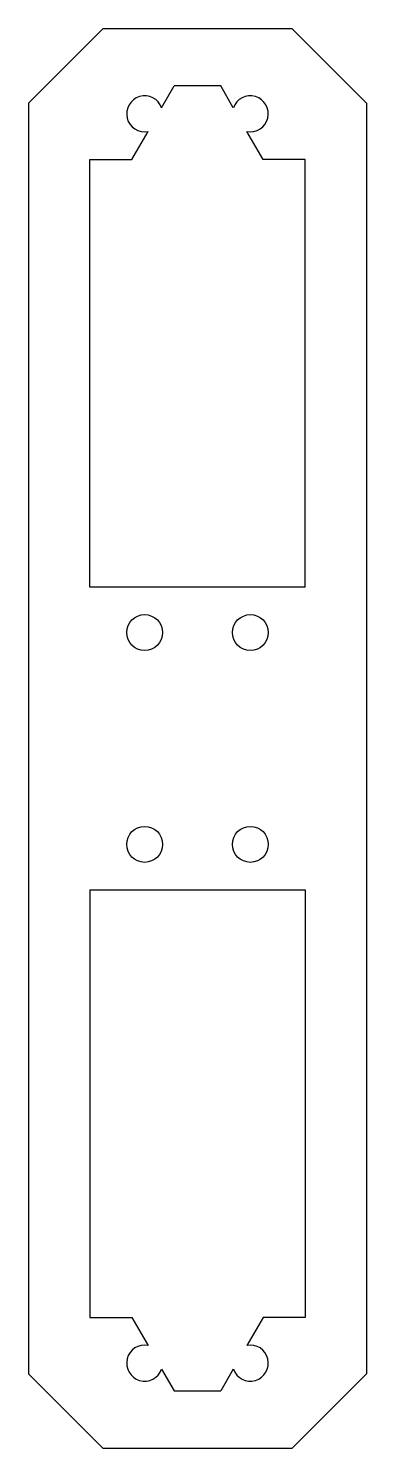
# Model space of a CAD drawing. Header units: millimetres. Extents: x 2550 to 2582, y 1406 to 1540.
import ezdxf

# ---------------------------------------------------------------- set-up
doc = ezdxf.new("R2010")
doc.units = ezdxf.units.MM

msp = doc.modelspace()

# ---------------------------------------------------------------- linework, layer by layer
for p, q in [((2550.05, 1533.23), (2557.12, 1540.3)), ((2557.12, 1540.3), (2574.98, 1540.3)), ((2582.05, 1533.23), (2574.98, 1540.3)), ((2562.66, 1532.79), (2563.85, 1534.86)), ((2568.25, 1534.86), (2563.85, 1534.86)), ((2569.44, 1532.79), (2568.25, 1534.86)), ((2550.05, 1533.23), (2550.05, 1413.23)), ((2582.05, 1533.23), (2582.05, 1413.23)), ((2559.85, 1527.93), (2561.37, 1530.56)), ((2572.25, 1527.93), (2570.73, 1530.56)), ((2555.85, 1487.53), (2555.85, 1527.93)), ((2555.85, 1527.93), (2559.85, 1527.93)), ((2576.25, 1527.93), (2572.25, 1527.93)), ((2576.25, 1487.53), (2576.25, 1527.93)), ((2576.25, 1487.53), (2555.85, 1487.53)), ((2555.85, 1458.93), (2576.25, 1458.93)), ((2555.85, 1458.93), (2555.85, 1418.53)), ((2576.25, 1458.93), (2576.25, 1418.53)), ((2555.85, 1418.53), (2559.85, 1418.53)), ((2559.85, 1418.53), (2561.37, 1415.9)), ((2572.25, 1418.53), (2570.73, 1415.9)), ((2576.25, 1418.53), (2572.25, 1418.53)), ((2550.05, 1413.23), (2557.12, 1406.16)), ((2562.66, 1413.67), (2563.85, 1411.6)), ((2569.44, 1413.67), (2568.25, 1411.6)), ((2582.05, 1413.23), (2574.98, 1406.16)), ((2563.85, 1411.6), (2568.25, 1411.6)), ((2574.98, 1406.16), (2557.12, 1406.16))]:
    msp.add_line(p, q)
for centre in [(2561.05, 1483.23), (2571.05, 1483.23), (2561.05, 1463.23), (2571.05, 1463.23)]:
    msp.add_circle(centre, 1.7)
for centre, start, end in [((2561.05, 1532.23), 19.202, 280.798), ((2571.05, 1532.23), 259.202, 160.798), ((2561.05, 1414.23), 79.202, 340.798), ((2571.05, 1414.23), 199.202, 100.798)]:
    msp.add_arc(centre, 1.7, start, end)

doc.saveas('drawing.dxf')
